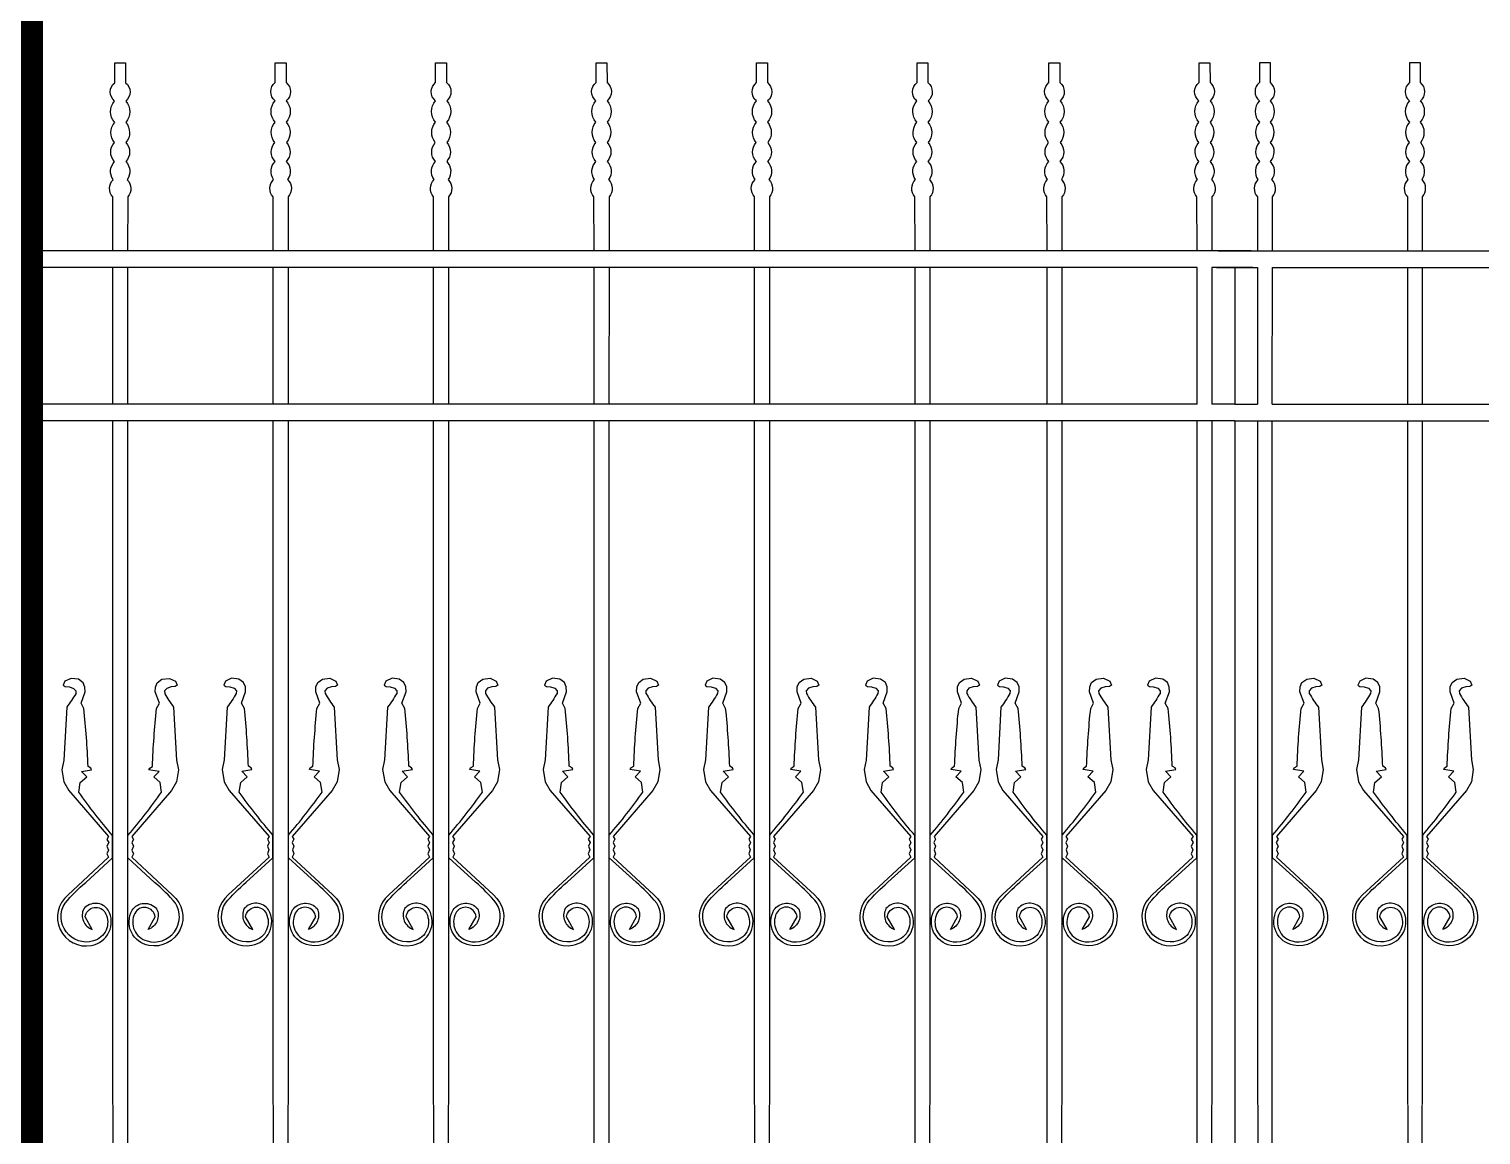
# Model space of a CAD drawing. Extents: x 5396719 to 5510122, y -514120 to -238224.
# Drawn here: x 5439578 to 5440894, y -478798 to -477796 of the extents above; entities that cross this region are included whole.
import ezdxf

# ---------------------------------------------------------------- set-up
doc = ezdxf.new("R2010")
doc.units = 0
doc.header["$LTSCALE"] = 1000
doc.header["$MEASUREMENT"] = 0
doc.layers.get('0').update_dxf_attribs({"linetype": 'CONTINUOUS'})
doc.layers.add('LANGAN', color=2, linetype='CONTINUOUS')

msp = doc.modelspace()

# ---------------------------------------------------------------- linework, layer by layer
for p, q in [((5440685.9, -477997.3), (5439570.9, -477997.3, 74.8)), ((5440655.9, -477997.3), (5441770.9, -477997.3, 74.8)), ((5440636.8, -478012.4, 74.8), (5439585.9, -478012.4, 74.8)), ((5439585.9, -478012.4), (5439585.9, -478136.2)), ((5440687.3, -478012.4, 74.8), (5440650.3, -478012.4, 74.8)), ((5440654.5, -478012.4, 74.8), (5440691.5, -478012.4, 74.8)), ((5440705, -478012.4, 74.8), (5441755.9, -478012.4, 74.8)), ((5440636.8, -478136.2, 107), (5439585.9, -478136.2, 107)), ((5440670.9, -478136.2, 107), (5440650.2, -478136.2, 107)), ((5440670.9, -478136.2, 107), (5440691.5, -478136.2, 107)), ((5440704.9, -478136.2, 107), (5441755.9, -478136.2, 107)), ((5440670.9, -478151.3, 32.2), (5439585.9, -478151.3, 107)), ((5439585.9, -478151.3), (5439585.9, -479391.1)), ((5440670.9, -478151.3, 32.2), (5441755.9, -478151.3, 107))]:
    msp.add_line(p, q)
at = {"color": 0, "const_width": 40}
msp.add_lwpolyline([(5433370.9, -479700.6), (5433370.9, -475250.6), (5432770.9, -475250.6), (5432770.9, -475050.6), (5440170.9, -475050.6), (5440170.9, -475250.6), (5439570.9, -475250.6), (5439570.9, -479700.6)], dxfattribs=at)
at = {"layer": 'LANGAN'}
for p, q in [((5440670.9, -478012.4, -32.2), (5440670.9, -478136.2, -32.2)), ((5440670.9, -478012.4, -32.2), (5440670.9, -478136.2, -32.2)), ((5440670.9, -478151.3, -32.2), (5440670.9, -479391.1, -32.2)), ((5440670.9, -478151.3, -32.2), (5440670.9, -479391.1, -32.2))]:
    msp.add_line(p, q, dxfattribs=at)
for points in [[(5439654.2, -477997.3), (5439654.2, -477948.5, -0.396078), (5439654.6, -477932.9, -0.363013), (5439655.9, -477916.5, -0.396222), (5439655.7, -477899.3, -0.364236), (5439656, -477880.9, -0.384717), (5439655.9, -477861.6, -0.478075), (5439656, -477845), (5439656, -477827), (5439665.9, -477827), (5439665.9, -477845, -0.478075), (5439666, -477861.6, -0.384717), (5439666, -477880.9, -0.364236), (5439666.2, -477899.3, -0.396222), (5439666, -477916.5, -0.363013), (5439667.3, -477932.9, -0.396078), (5439667.8, -477948.5), (5439667.7, -477997.3)], [(5439799.6, -477997.3), (5439799.5, -477948.4, -0.396078), (5439800, -477932.7, -0.363013), (5439801.3, -477916.3, -0.396222), (5439801.1, -477899.2, -0.364236), (5439801.4, -477880.7, -0.384717), (5439801.3, -477861.4, -0.478075), (5439801.4, -477844.8), (5439801.4, -477826.9), (5439811.3, -477826.9), (5439811.3, -477844.8, -0.478075), (5439811.4, -477861.4, -0.384717), (5439811.4, -477880.7, -0.364236), (5439811.6, -477899.2, -0.396222), (5439811.4, -477916.3, -0.363013), (5439812.7, -477932.7, -0.396078), (5439813.2, -477948.4), (5439813.1, -477997.3)], [(5439945, -477997.3), (5439944.9, -477948.4, -0.396078), (5439945.4, -477932.7, -0.363013), (5439946.7, -477916.3, -0.396222), (5439946.5, -477899.2, -0.364236), (5439946.7, -477880.7, -0.384717), (5439946.7, -477861.4, -0.478075), (5439946.8, -477844.8), (5439946.8, -477826.9), (5439956.7, -477826.9), (5439956.7, -477844.8, -0.478075), (5439956.8, -477861.4, -0.384717), (5439956.7, -477880.7, -0.364236), (5439957, -477899.2, -0.396222), (5439956.8, -477916.3, -0.363013), (5439958.1, -477932.7, -0.396078), (5439958.5, -477948.4), (5439958.5, -477997.3)], [(5440090.4, -477997.3), (5440090.3, -477948.4, -0.396078), (5440090.8, -477932.7, -0.363013), (5440092.1, -477916.3, -0.396222), (5440091.9, -477899.2, -0.364236), (5440092.1, -477880.7, -0.384717), (5440092.1, -477861.4, -0.478075), (5440092.2, -477844.8), (5440092.2, -477826.9), (5440102, -477826.9), (5440102.1, -477844.8, -0.478075), (5440102.2, -477861.4, -0.384717), (5440102.1, -477880.7, -0.364236), (5440102.3, -477899.2, -0.396222), (5440102.2, -477916.3, -0.363013), (5440103.5, -477932.7, -0.396078), (5440103.9, -477948.4), (5440103.9, -477997.3)], [(5440235.8, -477997.3), (5440235.7, -477948.4, -0.396078), (5440236.2, -477932.8, -0.363013), (5440237.5, -477916.4, -0.396222), (5440237.3, -477899.2, -0.364236), (5440237.5, -477880.8, -0.384717), (5440237.5, -477861.5, -0.478075), (5440237.6, -477844.9), (5440237.6, -477826.9), (5440247.4, -477826.9), (5440247.4, -477844.9, -0.478075), (5440247.6, -477861.5, -0.384717), (5440247.5, -477880.8, -0.364236), (5440247.7, -477899.2, -0.396222), (5440247.5, -477916.4, -0.363013), (5440248.8, -477932.8, -0.396078), (5440249.3, -477948.4), (5440249.3, -477997.3)], [(5440381.2, -477997.3), (5440381.1, -477948.4, -0.396078), (5440381.6, -477932.8, -0.363013), (5440382.9, -477916.4, -0.396222), (5440382.7, -477899.2, -0.364236), (5440382.9, -477880.8, -0.384717), (5440382.8, -477861.5, -0.478075), (5440383, -477844.9), (5440383, -477826.9), (5440392.8, -477826.9), (5440392.8, -477844.9, -0.478075), (5440393, -477861.5, -0.384717), (5440392.9, -477880.8, -0.364236), (5440393.1, -477899.2, -0.396222), (5440392.9, -477916.4, -0.363013), (5440394.2, -477932.8, -0.396078), (5440394.7, -477948.4), (5440394.6, -477997.3)], [(5440500.8, -477997.3), (5440500.7, -477948.4, -0.396078), (5440501.2, -477932.7, -0.363013), (5440502.5, -477916.3, -0.396222), (5440502.3, -477899.2, -0.364236), (5440502.5, -477880.7, -0.384717), (5440502.5, -477861.4, -0.478075), (5440502.6, -477844.8), (5440502.6, -477826.9), (5440512.4, -477826.9), (5440512.4, -477844.8, -0.478075), (5440512.6, -477861.4, -0.384717), (5440512.5, -477880.7, -0.364236), (5440512.7, -477899.2, -0.396222), (5440512.5, -477916.3, -0.363013), (5440513.8, -477932.7, -0.396078), (5440514.3, -477948.4), (5440514.3, -477997.3)], [(5440636.8, -477997.3), (5440636.7, -477948.4, -0.396078), (5440637.2, -477932.7, -0.363013), (5440638.5, -477916.3, -0.396222), (5440638.3, -477899.2, -0.364236), (5440638.5, -477880.7, -0.384717), (5440638.5, -477861.4, -0.478075), (5440638.6, -477844.8), (5440638.6, -477826.9), (5440648.4, -477826.9), (5440648.5, -477844.8, -0.478075), (5440648.6, -477861.4, -0.384717), (5440648.5, -477880.7, -0.364236), (5440648.7, -477899.2, -0.396222), (5440648.5, -477916.3, -0.363013), (5440649.9, -477932.7, -0.396078), (5440650.3, -477948.4), (5440650.3, -477997.3)], [(5440705, -477997.3), (5440705, -477948.4, 0.396078), (5440704.6, -477932.7, 0.363013), (5440703.2, -477916.3, 0.396222), (5440703.4, -477899.2, 0.364236), (5440703.2, -477880.7, 0.384717), (5440703.3, -477861.4, 0.478075), (5440703.2, -477844.8), (5440703.2, -477826.9), (5440693.3, -477826.9), (5440693.3, -477844.8, 0.478075), (5440693.2, -477861.4, 0.384717), (5440693.2, -477880.7, 0.364236), (5440693, -477899.2, 0.396222), (5440693.2, -477916.3, 0.363013), (5440691.9, -477932.7, 0.396078), (5440691.4, -477948.4), (5440691.5, -477997.3)], [(5440841, -477997.3), (5440841, -477948.4, 0.396078), (5440840.6, -477932.7, 0.363013), (5440839.3, -477916.3, 0.396222), (5440839.4, -477899.2, 0.364236), (5440839.2, -477880.7, 0.384717), (5440839.3, -477861.4, 0.478075), (5440839.2, -477844.8), (5440839.2, -477826.9), (5440829.3, -477826.9), (5440829.3, -477844.8, 0.478075), (5440829.2, -477861.4, 0.384717), (5440829.2, -477880.7, 0.364236), (5440829, -477899.2, 0.396222), (5440829.2, -477916.3, 0.363013), (5440827.9, -477932.7, 0.396078), (5440827.4, -477948.4), (5440827.5, -477997.3)]]:
    msp.add_lwpolyline(points, format="xyb", dxfattribs=at)
for points in [[(5439654.3, -478136.2), (5439654.2, -478012.4)], [(5439667.7, -478012.4), (5439667.7, -478136.2)], [(5439799.6, -478136.2), (5439799.6, -478012.4)], [(5439813.1, -478012.4), (5439813.1, -478136.2)], [(5439945, -478136.2), (5439945, -478012.4)], [(5439958.5, -478012.4), (5439958.5, -478136.2)], [(5440090.4, -478136.2), (5440090.4, -478012.4)], [(5440103.9, -478012.4), (5440103.8, -478136.2)], [(5440235.8, -478136.2), (5440235.8, -478012.4)], [(5440249.3, -478012.4), (5440249.2, -478136.2)], [(5440381.2, -478136.2), (5440381.2, -478012.5)], [(5440394.6, -478012.5), (5440394.6, -478136.2)], [(5440500.8, -478136.2), (5440500.8, -478012.4)], [(5440514.3, -478012.4), (5440514.2, -478136.2)], [(5440636.8, -478136.2), (5440636.8, -478012.4)], [(5440650.3, -478012.4), (5440650.2, -478136.2)], [(5440691.5, -478012.4), (5440691.5, -478136.2)], [(5440704.9, -478136.2), (5440705, -478012.4)], [(5440827.5, -478012.4), (5440827.5, -478136.2)], [(5440840.9, -478136.2), (5440841, -478012.4)], [(5439654.5, -479391.1), (5439654.3, -478151.3)], [(5439667.7, -478151.3), (5439667.5, -479391.1)], [(5439799.9, -479391.1), (5439799.6, -478151.3)], [(5439813.1, -478151.3), (5439812.9, -479391.1)], [(5439945.3, -479391.1), (5439945, -478151.3)], [(5439958.5, -478151.3), (5439958.3, -479391.1)], [(5440090.6, -479391.1), (5440090.4, -478151.3)], [(5440103.8, -478151.3), (5440103.6, -479391.1)], [(5440236, -479391.1), (5440235.8, -478151.3)], [(5440249.2, -478151.3), (5440249, -479391.1)], [(5440381.4, -479391.1), (5440381.2, -478151.4)], [(5440394.6, -478151.4), (5440394.4, -479391.1)], [(5440501, -479391.1), (5440500.8, -478151.3)], [(5440514.2, -478151.3), (5440514, -479391.1)], [(5440637, -479391.1), (5440636.8, -478151.3)], [(5440650.2, -478151.3), (5440650, -479391.1)], [(5440691.5, -478151.3), (5440691.7, -479391.1)], [(5440704.7, -479391.1), (5440704.9, -478151.3)], [(5440827.5, -478151.3), (5440827.7, -479391.1)], [(5440840.7, -479391.1), (5440840.9, -478151.3)]]:
    msp.add_lwpolyline(points, dxfattribs=at)
at = {"layer": 'LANGAN', "elevation": -2.3}
for points in [[(5439654, -478527, -0.022937), (5439623.4, -478487.8), (5439624.8, -478479.2), (5439630.6, -478473.9), (5439625.8, -478469), (5439634.9, -478467.5), (5439634.3, -478466.1), (5439631.8, -478464.5, 0.017023), (5439628.1, -478412.1), (5439625.5, -478407.2), (5439629.2, -478397), (5439629, -478392.6), (5439627.4, -478388.7), (5439623.1, -478385.6), (5439616.5, -478384.7), (5439610.9, -478387.3), (5439609.4, -478391), (5439611.2, -478392.2), (5439614.9, -478392.4), (5439618.8, -478393.8), (5439620.9, -478396.1), (5439620.7, -478398.6, -0.02803), (5439612.5, -478410.9), (5439609.8, -478458.8), (5439608, -478467.5), (5439609.9, -478478.6), (5439614.4, -478486.4), (5439650.5, -478528), (5439649, -478530.6), (5439650.6, -478533.6), (5439649, -478536.8), (5439650.4, -478540.3), (5439649, -478543.7), (5439650.5, -478546.8), (5439613.5, -478581.2, 0.771473), (5439634.9, -478626.8, 0.517241), (5439650.1, -478594.7, 0.493125), (5439627.9, -478593.5, 0.447403), (5439635.7, -478612.3), (5439629.2, -478600.9, -0.749627), (5439647.8, -478597.8, -0.472742), (5439636.7, -478622.7, -0.69345), (5439611, -478588.4, -0.041527), (5439629.7, -478569.6), (5439654, -478547.4)], [(5439668, -478527, 0.022937), (5439698.5, -478487.8), (5439697.2, -478479.2), (5439691.4, -478473.9), (5439696.2, -478469), (5439687, -478467.5), (5439687.7, -478466.1), (5439690.2, -478464.5, -0.017023), (5439693.9, -478412.1), (5439696.5, -478407.2), (5439692.7, -478397), (5439692.9, -478392.6), (5439694.6, -478388.7), (5439698.8, -478385.6), (5439705.5, -478384.7), (5439711, -478387.3), (5439712.6, -478391), (5439710.8, -478392.2), (5439707.1, -478392.4), (5439703.2, -478393.8), (5439701.1, -478396.1), (5439701.3, -478398.6, 0.02803), (5439709.4, -478410.9), (5439712.1, -478458.8), (5439713.9, -478467.5), (5439712.1, -478478.6), (5439707.6, -478486.4), (5439671.4, -478528), (5439673, -478530.6), (5439671.4, -478533.6), (5439673, -478536.8), (5439671.6, -478540.3), (5439673, -478543.7), (5439671.5, -478546.8), (5439708.4, -478581.2, -0.771473), (5439687, -478626.8, -0.517241), (5439671.8, -478594.7, -0.493125), (5439694, -478593.5, -0.447403), (5439686.3, -478612.3), (5439692.7, -478600.9, 0.749627), (5439674.2, -478597.8, 0.472742), (5439685.3, -478622.7, 0.69345), (5439711, -478588.4, 0.041527), (5439692.2, -478569.6), (5439668, -478547.4)], [(5439799.4, -478526.8, -0.022937), (5439768.8, -478487.7), (5439770.2, -478479.1), (5439776, -478473.8), (5439771.2, -478468.9), (5439780.3, -478467.4), (5439779.7, -478465.9), (5439777.1, -478464.4, 0.017023), (5439773.5, -478411.9), (5439770.9, -478407.1), (5439774.6, -478396.9), (5439774.4, -478392.5), (5439772.7, -478388.5), (5439768.5, -478385.5), (5439761.9, -478384.5), (5439756.3, -478387.2), (5439754.8, -478390.8), (5439756.6, -478392), (5439760.3, -478392.3), (5439764.2, -478393.6), (5439766.3, -478395.9), (5439766.1, -478398.4, -0.02803), (5439757.9, -478410.8), (5439755.2, -478458.6), (5439753.4, -478467.4), (5439755.3, -478478.4), (5439759.8, -478486.2), (5439795.9, -478527.9), (5439794.3, -478530.4), (5439795.9, -478533.4), (5439794.4, -478536.7), (5439795.8, -478540.1), (5439794.3, -478543.6), (5439795.9, -478546.7), (5439758.9, -478581, 0.771473), (5439780.3, -478626.6, 0.517241), (5439795.5, -478594.6, 0.493125), (5439773.3, -478593.4, 0.447403), (5439781.1, -478612.2), (5439774.6, -478600.7, -0.749627), (5439793.2, -478597.6, -0.472742), (5439782.1, -478622.6, -0.69345), (5439756.4, -478588.3, -0.041527), (5439775.1, -478569.4), (5439799.4, -478547.3)], [(5439813.4, -478526.8, 0.022937), (5439843.9, -478487.7), (5439842.6, -478479.1), (5439836.8, -478473.8), (5439841.6, -478468.9), (5439832.4, -478467.4), (5439833.1, -478465.9), (5439835.6, -478464.4, -0.017023), (5439839.3, -478411.9), (5439841.8, -478407.1), (5439838.1, -478396.9), (5439838.3, -478392.5), (5439840, -478388.5), (5439844.2, -478385.5), (5439850.9, -478384.5), (5439856.4, -478387.2), (5439858, -478390.8), (5439856.2, -478392), (5439852.5, -478392.3), (5439848.6, -478393.6), (5439846.5, -478395.9), (5439846.7, -478398.4, 0.02803), (5439854.8, -478410.8), (5439857.5, -478458.6), (5439859.3, -478467.4), (5439857.5, -478478.4), (5439853, -478486.2), (5439816.8, -478527.9), (5439818.4, -478530.4), (5439816.8, -478533.4), (5439818.3, -478536.7), (5439817, -478540.1), (5439818.4, -478543.6), (5439816.9, -478546.7), (5439853.8, -478581, -0.771473), (5439832.4, -478626.6, -0.517241), (5439817.2, -478594.6, -0.493125), (5439839.4, -478593.4, -0.447403), (5439831.6, -478612.2), (5439838.1, -478600.7, 0.749627), (5439819.6, -478597.6, 0.472742), (5439830.7, -478622.6, 0.69345), (5439856.4, -478588.3, 0.041527), (5439837.6, -478569.4), (5439813.4, -478547.3)], [(5439944.7, -478526.8, -0.022937), (5439914.2, -478487.7), (5439915.6, -478479.1), (5439921.4, -478473.8), (5439916.5, -478468.9), (5439925.7, -478467.4), (5439925, -478465.9), (5439922.5, -478464.4, 0.017023), (5439918.8, -478411.9), (5439916.3, -478407.1), (5439920, -478396.9), (5439919.8, -478392.5), (5439918.1, -478388.5), (5439913.9, -478385.5), (5439907.3, -478384.5), (5439901.7, -478387.2), (5439900.1, -478390.8), (5439901.9, -478392), (5439905.6, -478392.3), (5439909.6, -478393.6), (5439911.6, -478395.9), (5439911.5, -478398.4, -0.02803), (5439903.3, -478410.8), (5439900.6, -478458.6), (5439898.8, -478467.4), (5439900.7, -478478.4), (5439905.2, -478486.2), (5439941.3, -478527.9), (5439939.7, -478530.4), (5439941.3, -478533.4), (5439939.8, -478536.7), (5439941.2, -478540.1), (5439939.7, -478543.6), (5439941.2, -478546.7), (5439904.3, -478581, 0.771473), (5439925.7, -478626.6, 0.517241), (5439940.9, -478594.6, 0.493125), (5439918.7, -478593.4, 0.447403), (5439926.5, -478612.2), (5439920, -478600.7, -0.749627), (5439938.5, -478597.6, -0.472742), (5439927.5, -478622.6, -0.69345), (5439901.7, -478588.3, -0.041527), (5439920.5, -478569.4), (5439944.7, -478547.3)], [(5439958.8, -478526.8, 0.022937), (5439989.3, -478487.7), (5439987.9, -478479.1), (5439982.1, -478473.8), (5439987, -478468.9), (5439977.8, -478467.4), (5439978.4, -478465.9), (5439981, -478464.4, -0.017023), (5439984.7, -478411.9), (5439987.2, -478407.1), (5439983.5, -478396.9), (5439983.7, -478392.5), (5439985.4, -478388.5), (5439989.6, -478385.5), (5439996.2, -478384.5), (5440001.8, -478387.2), (5440003.3, -478390.8), (5440001.5, -478392), (5439997.8, -478392.3), (5439993.9, -478393.6), (5439991.9, -478395.9), (5439992, -478398.4, 0.02803), (5440000.2, -478410.8), (5440002.9, -478458.6), (5440004.7, -478467.4), (5440002.8, -478478.4), (5439998.3, -478486.2), (5439962.2, -478527.9), (5439963.8, -478530.4), (5439962.2, -478533.4), (5439963.7, -478536.7), (5439962.3, -478540.1), (5439963.8, -478543.6), (5439962.3, -478546.7), (5439999.2, -478581, -0.771473), (5439977.8, -478626.6, -0.517241), (5439962.6, -478594.6, -0.493125), (5439984.8, -478593.4, -0.447403), (5439977, -478612.2), (5439983.5, -478600.7, 0.749627), (5439965, -478597.6, 0.472742), (5439976, -478622.6, 0.69345), (5440001.7, -478588.3, 0.041527), (5439983, -478569.4), (5439958.8, -478547.3)], [(5440090.1, -478526.8, -0.022937), (5440059.6, -478487.7), (5440060.9, -478479.1), (5440066.7, -478473.8), (5440061.9, -478468.9), (5440071.1, -478467.4), (5440070.4, -478465.9), (5440067.9, -478464.4, 0.017023), (5440064.2, -478411.9), (5440061.7, -478407.1), (5440065.4, -478396.9), (5440065.2, -478392.5), (5440063.5, -478388.5), (5440059.3, -478385.5), (5440052.6, -478384.5), (5440047.1, -478387.2), (5440045.5, -478390.8), (5440047.3, -478392), (5440051, -478392.3), (5440054.9, -478393.6), (5440057, -478395.9), (5440056.8, -478398.4, -0.02803), (5440048.7, -478410.8), (5440046, -478458.6), (5440044.2, -478467.4), (5440046, -478478.4), (5440050.5, -478486.2), (5440086.7, -478527.9), (5440085.1, -478530.4), (5440086.7, -478533.4), (5440085.2, -478536.7), (5440086.5, -478540.1), (5440085.1, -478543.6), (5440086.6, -478546.7), (5440049.7, -478581, 0.771473), (5440071.1, -478626.6, 0.517241), (5440086.3, -478594.6, 0.493125), (5440064.1, -478593.4, 0.447403), (5440071.8, -478612.2), (5440065.4, -478600.7, -0.749627), (5440083.9, -478597.6, -0.472742), (5440072.8, -478622.6, -0.69345), (5440047.1, -478588.3, -0.041527), (5440065.9, -478569.4), (5440090.1, -478547.3)], [(5440104.1, -478526.8, 0.022937), (5440134.7, -478487.7), (5440133.3, -478479.1), (5440127.5, -478473.8), (5440132.3, -478468.9), (5440123.2, -478467.4), (5440123.8, -478465.9), (5440126.3, -478464.4, -0.017023), (5440130, -478411.9), (5440132.6, -478407.1), (5440128.9, -478396.9), (5440129.1, -478392.5), (5440130.8, -478388.5), (5440135, -478385.5), (5440141.6, -478384.5), (5440147.2, -478387.2), (5440148.7, -478390.8), (5440146.9, -478392), (5440143.2, -478392.3), (5440139.3, -478393.6), (5440137.2, -478395.9), (5440137.4, -478398.4, 0.02803), (5440145.6, -478410.8), (5440148.3, -478458.6), (5440150.1, -478467.4), (5440148.2, -478478.4), (5440143.7, -478486.2), (5440107.6, -478527.9), (5440109.1, -478530.4), (5440107.6, -478533.4), (5440109.1, -478536.7), (5440107.7, -478540.1), (5440109.2, -478543.6), (5440107.6, -478546.7), (5440144.6, -478581, -0.771473), (5440123.2, -478626.6, -0.517241), (5440108, -478594.6, -0.493125), (5440130.2, -478593.4, -0.447403), (5440122.4, -478612.2), (5440128.9, -478600.7, 0.749627), (5440110.3, -478597.6, 0.472742), (5440121.4, -478622.6, 0.69345), (5440147.1, -478588.3, 0.041527), (5440128.4, -478569.4), (5440104.1, -478547.3)], [(5440235.5, -478526.8, -0.022937), (5440205, -478487.7), (5440206.3, -478479.1), (5440212.1, -478473.8), (5440207.3, -478468.9), (5440216.5, -478467.4), (5440215.8, -478465.9), (5440213.3, -478464.4, 0.017023), (5440209.6, -478412), (5440207, -478407.1), (5440210.7, -478396.9), (5440210.6, -478392.5), (5440208.9, -478388.6), (5440204.6, -478385.5), (5440198, -478384.5), (5440192.5, -478387.2), (5440190.9, -478390.9), (5440192.7, -478392), (5440196.4, -478392.3), (5440200.3, -478393.7), (5440202.4, -478396), (5440202.2, -478398.5, -0.02803), (5440194.1, -478410.8), (5440191.4, -478458.6), (5440189.6, -478467.4), (5440191.4, -478478.5), (5440195.9, -478486.2), (5440232.1, -478527.9), (5440230.5, -478530.4), (5440232.1, -478533.5), (5440230.5, -478536.7), (5440231.9, -478540.2), (5440230.5, -478543.6), (5440232, -478546.7), (5440195.1, -478581, 0.771473), (5440216.5, -478626.7, 0.517241), (5440231.6, -478594.6, 0.493125), (5440209.5, -478593.4, 0.447403), (5440217.2, -478612.2), (5440210.8, -478600.7, -0.749627), (5440229.3, -478597.6, -0.472742), (5440218.2, -478622.6, -0.69345), (5440192.5, -478588.3, -0.041527), (5440211.3, -478569.4), (5440235.5, -478547.3)], [(5440249.5, -478526.8, 0.022937), (5440280.1, -478487.7), (5440278.7, -478479.1), (5440272.9, -478473.8), (5440277.7, -478468.9), (5440268.6, -478467.4), (5440269.2, -478465.9), (5440271.7, -478464.4, -0.017023), (5440275.4, -478412), (5440278, -478407.1), (5440274.3, -478396.9), (5440274.5, -478392.5), (5440276.1, -478388.6), (5440280.4, -478385.5), (5440287, -478384.5), (5440292.6, -478387.2), (5440294.1, -478390.9), (5440292.3, -478392), (5440288.6, -478392.3), (5440284.7, -478393.7), (5440282.6, -478396), (5440282.8, -478398.5, 0.02803), (5440291, -478410.8), (5440293.7, -478458.6), (5440295.4, -478467.4), (5440293.6, -478478.5), (5440289.1, -478486.2), (5440253, -478527.9), (5440254.5, -478530.4), (5440252.9, -478533.5), (5440254.5, -478536.7), (5440253.1, -478540.2), (5440254.5, -478543.6), (5440253, -478546.7), (5440290, -478581, -0.771473), (5440268.6, -478626.7, -0.517241), (5440253.4, -478594.6, -0.493125), (5440275.6, -478593.4, -0.447403), (5440267.8, -478612.2), (5440274.3, -478600.7, 0.749627), (5440255.7, -478597.6, 0.472742), (5440266.8, -478622.6, 0.69345), (5440292.5, -478588.3, 0.041527), (5440273.8, -478569.4), (5440249.5, -478547.3)], [(5440380.9, -478526.9, -0.022937), (5440350.4, -478487.7), (5440351.7, -478479.1), (5440357.5, -478473.8), (5440352.7, -478468.9), (5440361.8, -478467.4), (5440361.2, -478465.9), (5440358.7, -478464.4, 0.017023), (5440355, -478412), (5440352.4, -478407.1), (5440356.1, -478396.9), (5440356, -478392.5), (5440354.3, -478388.6), (5440350, -478385.5), (5440343.4, -478384.6), (5440337.8, -478387.2), (5440336.3, -478390.9), (5440338.1, -478392.1), (5440341.8, -478392.3), (5440345.7, -478393.7), (5440347.8, -478396), (5440347.6, -478398.5, -0.02803), (5440339.5, -478410.8), (5440336.8, -478458.7), (5440335, -478467.4), (5440336.8, -478478.5), (5440341.3, -478486.2), (5440377.4, -478527.9), (5440375.9, -478530.5), (5440377.5, -478533.5), (5440375.9, -478536.7), (5440377.3, -478540.2), (5440375.9, -478543.6), (5440377.4, -478546.7), (5440340.4, -478581.1, 0.771473), (5440361.9, -478626.7, 0.517241), (5440377, -478594.6, 0.493125), (5440354.9, -478593.4, 0.447403), (5440362.6, -478612.2), (5440356.1, -478600.7, -0.749627), (5440374.7, -478597.7, -0.472742), (5440363.6, -478622.6, -0.69345), (5440337.9, -478588.3, -0.041527), (5440356.7, -478569.5), (5440380.9, -478547.3)], [(5440394.9, -478526.9, 0.022937), (5440425.4, -478487.7), (5440424.1, -478479.1), (5440418.3, -478473.8), (5440423.1, -478468.9), (5440414, -478467.4), (5440414.6, -478465.9), (5440417.1, -478464.4, -0.017023), (5440420.8, -478412), (5440423.4, -478407.1), (5440419.7, -478396.9), (5440419.8, -478392.5), (5440421.5, -478388.6), (5440425.8, -478385.5), (5440432.4, -478384.6), (5440438, -478387.2), (5440439.5, -478390.9), (5440437.7, -478392.1), (5440434, -478392.3), (5440430.1, -478393.7), (5440428, -478396), (5440428.2, -478398.5, 0.02803), (5440436.3, -478410.8), (5440439, -478458.7), (5440440.8, -478467.4), (5440439, -478478.5), (5440434.5, -478486.2), (5440398.4, -478527.9), (5440399.9, -478530.5), (5440398.3, -478533.5), (5440399.9, -478536.7), (5440398.5, -478540.2), (5440399.9, -478543.6), (5440398.4, -478546.7), (5440435.4, -478581.1, -0.771473), (5440413.9, -478626.7, -0.517241), (5440398.8, -478594.6, -0.493125), (5440421, -478593.4, -0.447403), (5440413.2, -478612.2), (5440419.7, -478600.7, 0.749627), (5440401.1, -478597.7, 0.472742), (5440412.2, -478622.6, 0.69345), (5440437.9, -478588.3, 0.041527), (5440419.1, -478569.5), (5440394.9, -478547.3)], [(5440500.5, -478526.8, -0.022937), (5440470, -478487.7), (5440471.3, -478479.1), (5440477.1, -478473.8), (5440472.3, -478468.9), (5440481.5, -478467.4), (5440480.8, -478465.9), (5440478.3, -478464.4, 0.017023), (5440474.6, -478411.9), (5440472, -478407.1), (5440475.7, -478396.9), (5440475.6, -478392.5), (5440473.9, -478388.5), (5440469.6, -478385.5), (5440463, -478384.5), (5440457.5, -478387.2), (5440455.9, -478390.8), (5440457.7, -478392), (5440461.4, -478392.3), (5440465.3, -478393.6), (5440467.4, -478395.9), (5440467.2, -478398.4, -0.02803), (5440459.1, -478410.8), (5440456.4, -478458.6), (5440454.6, -478467.4), (5440456.4, -478478.4), (5440460.9, -478486.2), (5440497.1, -478527.9), (5440495.5, -478530.4), (5440497.1, -478533.4), (5440495.5, -478536.7), (5440496.9, -478540.1), (5440495.5, -478543.6), (5440497, -478546.7), (5440460.1, -478581, 0.771473), (5440481.5, -478626.6, 0.517241), (5440496.6, -478594.6, 0.493125), (5440474.5, -478593.4, 0.447403), (5440482.2, -478612.2), (5440475.8, -478600.7, -0.749627), (5440494.3, -478597.6, -0.472742), (5440483.2, -478622.6, -0.69345), (5440457.5, -478588.3, -0.041527), (5440476.3, -478569.4), (5440500.5, -478547.3)], [(5440514.5, -478526.8, 0.022937), (5440545.1, -478487.7), (5440543.7, -478479.1), (5440537.9, -478473.8), (5440542.7, -478468.9), (5440533.6, -478467.4), (5440534.2, -478465.9), (5440536.7, -478464.4, -0.017023), (5440540.4, -478411.9), (5440543, -478407.1), (5440539.3, -478396.9), (5440539.5, -478392.5), (5440541.1, -478388.5), (5440545.4, -478385.5), (5440552, -478384.5), (5440557.6, -478387.2), (5440559.1, -478390.8), (5440557.3, -478392), (5440553.6, -478392.3), (5440549.7, -478393.6), (5440547.6, -478395.9), (5440547.8, -478398.4, 0.02803), (5440556, -478410.8), (5440558.7, -478458.6), (5440560.4, -478467.4), (5440558.6, -478478.4), (5440554.1, -478486.2), (5440518, -478527.9), (5440519.5, -478530.4), (5440517.9, -478533.4), (5440519.5, -478536.7), (5440518.1, -478540.1), (5440519.5, -478543.6), (5440518, -478546.7), (5440555, -478581, -0.771473), (5440533.6, -478626.6, -0.517241), (5440518.4, -478594.6, -0.493125), (5440540.6, -478593.4, -0.447403), (5440532.8, -478612.2), (5440539.3, -478600.7, 0.749627), (5440520.7, -478597.6, 0.472742), (5440531.8, -478622.6, 0.69345), (5440557.5, -478588.3, 0.041527), (5440538.8, -478569.4), (5440514.5, -478547.3)], [(5440636.5, -478526.8, -0.022937), (5440606, -478487.7), (5440607.3, -478479.1), (5440613.1, -478473.8), (5440608.3, -478468.9), (5440617.5, -478467.4), (5440616.8, -478465.9), (5440614.3, -478464.4, 0.017023), (5440610.6, -478411.9), (5440608, -478407.1), (5440611.8, -478396.9), (5440611.6, -478392.5), (5440609.9, -478388.5), (5440605.7, -478385.5), (5440599, -478384.5), (5440593.5, -478387.2), (5440591.9, -478390.8), (5440593.7, -478392), (5440597.4, -478392.3), (5440601.3, -478393.6), (5440603.4, -478395.9), (5440603.2, -478398.4, -0.02803), (5440595.1, -478410.8), (5440592.4, -478458.6), (5440590.6, -478467.4), (5440592.4, -478478.4), (5440596.9, -478486.2), (5440633.1, -478527.9), (5440631.5, -478530.4), (5440633.1, -478533.4), (5440631.5, -478536.7), (5440632.9, -478540.1), (5440631.5, -478543.6), (5440633, -478546.7), (5440596.1, -478581, 0.771473), (5440617.5, -478626.6, 0.517241), (5440632.7, -478594.6, 0.493125), (5440610.5, -478593.4, 0.447403), (5440618.2, -478612.2), (5440611.8, -478600.7, -0.749627), (5440630.3, -478597.6, -0.472742), (5440619.2, -478622.6, -0.69345), (5440593.5, -478588.3, -0.041527), (5440612.3, -478569.4), (5440636.5, -478547.3)], [(5440705.2, -478526.8, 0.022937), (5440735.7, -478487.7), (5440734.4, -478479.1), (5440728.6, -478473.8), (5440733.4, -478468.9), (5440724.3, -478467.4), (5440724.9, -478465.9), (5440727.4, -478464.4, -0.017023), (5440731.1, -478411.9), (5440733.7, -478407.1), (5440730, -478396.9), (5440730.1, -478392.5), (5440731.8, -478388.5), (5440736.1, -478385.5), (5440742.7, -478384.5), (5440748.3, -478387.2), (5440749.8, -478390.8), (5440748, -478392), (5440744.3, -478392.3), (5440740.4, -478393.6), (5440738.3, -478395.9), (5440738.5, -478398.4, 0.02803), (5440746.7, -478410.8), (5440749.4, -478458.6), (5440751.1, -478467.4), (5440749.3, -478478.4), (5440744.8, -478486.2), (5440708.7, -478527.9), (5440710.2, -478530.4), (5440708.6, -478533.4), (5440710.2, -478536.7), (5440708.8, -478540.1), (5440710.2, -478543.6), (5440708.7, -478546.7), (5440745.7, -478581, -0.771473), (5440724.2, -478626.6, -0.517241), (5440709.1, -478594.6, -0.493125), (5440731.3, -478593.4, -0.447403), (5440723.5, -478612.2), (5440730, -478600.7, 0.749627), (5440711.4, -478597.6, 0.472742), (5440722.5, -478622.6, 0.69345), (5440748.2, -478588.3, 0.041527), (5440729.5, -478569.4), (5440705.2, -478547.3)], [(5440827.2, -478526.8, -0.022937), (5440796.7, -478487.7), (5440798, -478479.1), (5440803.8, -478473.8), (5440799, -478468.9), (5440808.2, -478467.4), (5440807.5, -478465.9), (5440805, -478464.4, 0.017023), (5440801.3, -478411.9), (5440798.7, -478407.1), (5440802.4, -478396.9), (5440802.3, -478392.5), (5440800.6, -478388.5), (5440796.3, -478385.5), (5440789.7, -478384.5), (5440784.2, -478387.2), (5440782.6, -478390.8), (5440784.4, -478392), (5440788.1, -478392.3), (5440792, -478393.6), (5440794.1, -478395.9), (5440793.9, -478398.4, -0.02803), (5440785.8, -478410.8), (5440783.1, -478458.6), (5440781.3, -478467.4), (5440783.1, -478478.4), (5440787.6, -478486.2), (5440823.7, -478527.9), (5440822.2, -478530.4), (5440823.8, -478533.4), (5440822.2, -478536.7), (5440823.6, -478540.1), (5440822.2, -478543.6), (5440823.7, -478546.7), (5440786.8, -478581, 0.771473), (5440808.2, -478626.6, 0.517241), (5440823.3, -478594.6, 0.493125), (5440801.2, -478593.4, 0.447403), (5440808.9, -478612.2), (5440802.5, -478600.7, -0.749627), (5440821, -478597.6, -0.472742), (5440809.9, -478622.6, -0.69345), (5440784.2, -478588.3, -0.041527), (5440803, -478569.4), (5440827.2, -478547.3)], [(5440841.2, -478526.8, 0.022937), (5440871.7, -478487.7), (5440870.4, -478479.1), (5440864.6, -478473.8), (5440869.4, -478468.9), (5440860.3, -478467.4), (5440860.9, -478465.9), (5440863.4, -478464.4, -0.017023), (5440867.1, -478411.9), (5440869.7, -478407.1), (5440866, -478396.9), (5440866.2, -478392.5), (5440867.8, -478388.5), (5440872.1, -478385.5), (5440878.7, -478384.5), (5440884.3, -478387.2), (5440885.8, -478390.8), (5440884, -478392), (5440880.3, -478392.3), (5440876.4, -478393.6), (5440874.3, -478395.9), (5440874.5, -478398.4, 0.02803), (5440882.7, -478410.8), (5440885.4, -478458.6), (5440887.1, -478467.4), (5440885.3, -478478.4), (5440880.8, -478486.2), (5440844.7, -478527.9), (5440846.2, -478530.4), (5440844.6, -478533.4), (5440846.2, -478536.7), (5440844.8, -478540.1), (5440846.2, -478543.6), (5440844.7, -478546.7), (5440881.7, -478581, -0.771473), (5440860.2, -478626.6, -0.517241), (5440845.1, -478594.6, -0.493125), (5440867.3, -478593.4, -0.447403), (5440859.5, -478612.2), (5440866, -478600.7, 0.749627), (5440847.4, -478597.6, 0.472742), (5440858.5, -478622.6, 0.69345), (5440884.2, -478588.3, 0.041527), (5440865.5, -478569.4), (5440841.2, -478547.3)]]:
    msp.add_lwpolyline(points, format="xyb", close=True, dxfattribs=at)

doc.saveas('drawing.dxf')
